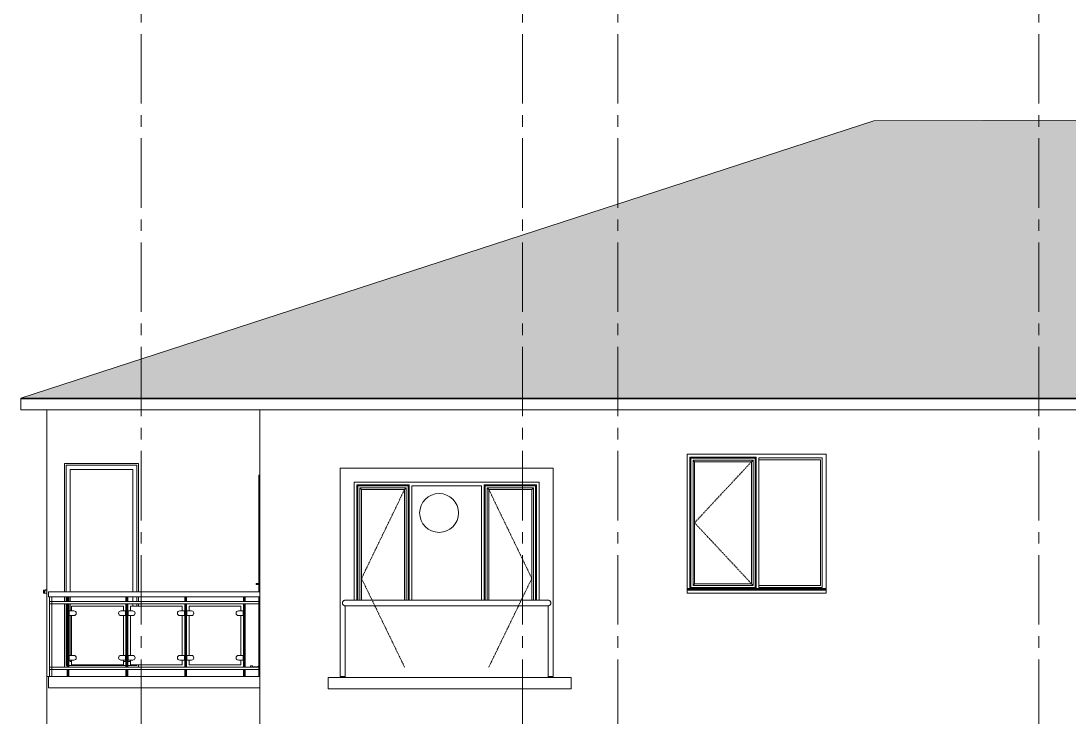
# Model space of a CAD drawing. Header units: millimetres. Extents: x 1373 to 40779, y 1939 to 6439.
# Drawn here: x 37641 to 38774, y 4732 to 5484 of the extents above; entities that cross this region are included whole.
import ezdxf

# ---------------------------------------------------------------- set-up
doc = ezdxf.new("R2010")
doc.units = ezdxf.units.MM
doc.linetypes.add('Center', pattern=[3, 1.2, -0.6, 0.6, -0.6])
doc.linetypes.add('IMPORT-CENTER2', pattern=[112.5, 75, -12.5, 12.5, -12.5])
for name, color, linetype, lineweight in [('A-DOOR', 31, 'Continuous', 18), ('A-DOOR-FRAM', 31, 'Continuous', 18), ('A-FLOR', 192, 'Continuous', 30), ('A-FLOR-HRAL', 11, 'Continuous', 18), ('A-GLAZ', 151, 'Continuous', 18), ('A-ROOF', 132, 'Continuous', 18), ('A-ROOF-PATT', 132, 'Continuous', 18), ('A-WALL', 20, 'Continuous', 9), ('S-GRID', 252, 'IMPORT-CENTER2', 5)]:
    doc.layers.add(name, color=color, linetype=linetype, lineweight=lineweight)
doc.layers.add('Çember', color=7, linetype='Continuous')

# ---------------------------------------------------------------- blocks, each defined once
blk = doc.blocks.new('_MB_KAPI_CAMLI_B - _m_kapı_80_camlı-V60-ÖN GÖRÜNÜŞ')
at = {"layer": 'A-DOOR'}
for p, q in [((-878.5, 1100.7), (-880, 1100.7)), ((-880, 1099.3), (-878.5, 1099.3)), ((-878.5, 1101.2), (-878.5, 1100)), ((-878.5, 1100), (-878.5, 1098.8)), ((-885.4, 1011.5), (-887.4, 1011.5)), ((-887.4, 1010.2), (-887.4, 1011.5)), ((-885.4, 1010.2), (-885.4, 1011.5)), ((-879.6, 1010.5), (-885.4, 1010.5)), ((-879.6, 1010.2), (-879.6, 1010.5)), ((-879.2, 1010.8), (-879.2, 1010.2))]:
    blk.add_line(p, q, dxfattribs=at)
at = {"layer": 'A-DOOR', "flags": 128}
for points in [[(-880, 1100.7), (-880, 1100.7), (-880, 1100.7), (-880.1, 1100.7), (-880.1, 1100.7), (-880.2, 1100.7), (-880.2, 1100.7), (-880.2, 1100.7), (-880.3, 1100.7), (-880.3, 1100.7), (-880.4, 1100.7), (-880.4, 1100.7), (-880.4, 1100.7), (-880.5, 1100.7), (-880.5, 1100.7), (-880.5, 1100.7), (-880.6, 1100.7), (-880.6, 1100.7), (-880.6, 1100.7), (-880.7, 1100.7), (-880.7, 1100.7), (-880.7, 1100.7), (-880.7, 1100.7), (-880.8, 1100.7), (-880.8, 1100.7), (-880.8, 1100.7), (-880.8, 1100.7), (-880.8, 1100.7), (-880.9, 1100.7), (-880.9, 1100.7), (-880.9, 1100.7), (-880.9, 1100.7), (-880.9, 1100.7), (-880.9, 1100.7), (-880.9, 1100.7), (-880.9, 1100.7), (-881, 1100.7), (-881, 1100.7), (-881, 1100.7), (-881, 1100.7)], [(-881, 1099.3), (-881, 1099.3), (-881, 1099.3), (-881, 1099.3), (-881, 1099.3), (-880.9, 1099.3), (-880.9, 1099.3), (-880.9, 1099.3), (-880.9, 1099.3), (-880.9, 1099.3), (-880.9, 1099.3), (-880.9, 1099.3), (-880.9, 1099.3), (-880.8, 1099.3), (-880.8, 1099.3), (-880.8, 1099.3), (-880.8, 1099.3), (-880.7, 1099.3), (-880.7, 1099.3), (-880.7, 1099.3), (-880.7, 1099.3), (-880.6, 1099.3), (-880.6, 1099.3), (-880.6, 1099.3), (-880.5, 1099.3), (-880.5, 1099.3), (-880.5, 1099.3), (-880.4, 1099.3), (-880.4, 1099.3), (-880.4, 1099.3), (-880.3, 1099.3), (-880.3, 1099.3), (-880.3, 1099.3), (-880.2, 1099.3), (-880.2, 1099.3), (-880.1, 1099.3), (-880.1, 1099.3), (-880.1, 1099.3), (-880, 1099.3), (-880, 1099.3), (-880, 1099.3)], [(-879.6, 1010.5), (-879.6, 1010.5), (-879.6, 1010.5), (-879.6, 1010.5), (-879.5, 1010.5), (-879.5, 1010.5), (-879.5, 1010.5), (-879.5, 1010.5), (-879.5, 1010.5), (-879.4, 1010.6), (-879.4, 1010.6), (-879.4, 1010.6), (-879.4, 1010.6), (-879.4, 1010.6), (-879.3, 1010.6), (-879.3, 1010.6), (-879.3, 1010.6), (-879.3, 1010.7), (-879.3, 1010.7), (-879.3, 1010.7), (-879.3, 1010.7), (-879.2, 1010.7), (-879.2, 1010.7), (-879.2, 1010.7), (-879.2, 1010.8), (-879.2, 1010.8), (-879.2, 1010.8), (-879.2, 1010.8)], [(-879.2, 1010.8), (-879.2, 1010.9), (-879.1, 1010.9), (-879.1, 1011), (-879, 1011.1), (-879, 1011.2), (-879, 1011.2), (-878.9, 1011.3), (-878.8, 1011.3), (-878.8, 1011.4), (-878.7, 1011.5), (-878.7, 1011.5), (-878.6, 1011.6), (-878.6, 1011.6), (-878.5, 1011.7), (-878.4, 1011.7), (-878.4, 1011.7)]]:
    blk.add_lwpolyline(points, dxfattribs=at)
at = {"layer": 'A-DOOR'}
for start, end in [(150, 180), (180, 210), (75, 120), (240, 285)]:
    blk.add_arc((-881, 1100), 0.7, start, end, dxfattribs=at)
at = {"layer": 'A-DOOR-FRAM'}
for p, q in [((-878.4, 1091.4), (-878.4, 1217.5)), ((-877.4, 1217.5), (-878.4, 1217.5)), ((-878.4, 1081.4), (-878.4, 1086.4)), ((-878.4, 1010.2), (-878.4, 1078.7)), ((-878.4, 1000), (-878.4, 1007.6))]:
    blk.add_line(p, q, dxfattribs=at)

msp = doc.modelspace()

# ---------------------------------------------------------------- hatches: boundary and pattern name
at = {"layer": 'A-ROOF-PATT'}
h = msp.add_hatch(dxfattribs=at)
h.set_pattern_fill('FP_27', color=256, style=0, pattern_type=2)
h.set_pattern_definition([(0, (38776.667, 5361.478), (64.77, 9.419), [15.24, -12.7, 17.78, -7.62, -33.02]), (0, (38776.667, 5361.478), (64.77, 9.419), [-53.34, 22.86, -10.16]), (0, (38791.907, 5361.87), (64.77, 9.419), [12.7, -48.26, 10.16, -15.24]), (0, (38822.387, 5360.889), (64.77, 9.419), [7.62, -78.74]), (90, (38776.667, 5361.478), (-21.59, 9.419), [9.026, -28.649]), (90, (38791.907, 5361.478), (-21.59, 9.419), [8.83, -28.845]), (90, (38804.607, 5361.478), (-21.59, 9.419), [8.241, -29.434]), (90, (38822.387, 5360.889), (-21.59, 9.419), [9.026, -28.649]), (90, (38830.007, 5360.889), (-21.59, 9.419), [9.026, -28.649]), (90, (38852.867, 5361.478), (-21.59, 9.419), [8.634, -29.041])])
h.paths.add_polyline_path([(39352.5, 5076.4), (40076.6, 5076.4), (39105.2, 5378.6), (38821.6, 5376.5), (38562.6, 5375.7), (37641.3, 5076.4), (39253.6, 5076.4)])

# ---------------------------------------------------------------- linework, layer by layer
at = {"layer": 'A-FLOR', "color": 1, "lineweight": 20}
for p, q in [((37671, 4775.8), (37899.3, 4775.8)), ((37671, 4775.8), (37671, 4763.8)), ((37899.3, 4763.8), (37671, 4763.8))]:
    msp.add_line(p, q, dxfattribs=at)
at = {"layer": 'A-FLOR-HRAL'}
for p, q in [((37671, 4867.2), (37899.3, 4867.2)), ((37671, 4867.2), (37671, 4862.1)), ((37671, 4862.1), (37899.3, 4862.1)), ((37672.3, 4862.1), (37672.3, 4775.8)), ((37674.8, 4775.8), (37674.8, 4862.1)), ((37691.2, 4857.2), (37691.2, 4862.1)), ((37693.1, 4862.1), (37693.1, 4857.2)), ((37754.7, 4857.2), (37754.7, 4862.1)), ((37756.6, 4862.1), (37756.6, 4857.2)), ((37818.2, 4857), (37818.2, 4862.1)), ((37820.1, 4862.1), (37820.1, 4857)), ((37881.7, 4857.2), (37881.7, 4862.1)), ((37883.6, 4862.1), (37883.6, 4857.2)), ((37898.4, 4775.8), (37898.4, 4862.1)), ((37672.3, 4857), (37898.4, 4857)), ((37672.3, 4857), (37672.3, 4854.5)), ((37672.3, 4854.5), (37898.4, 4854.5)), ((37691.2, 4785.9), (37691.2, 4854.5)), ((37693.1, 4854.5), (37693.1, 4785.9)), ((37698.5, 4846.9), (37693.5, 4846.9)), ((37693.5, 4846.9), (37693.5, 4841.8)), ((37751.9, 4852), (37696, 4852)), ((37696, 4852), (37696, 4846.9)), ((37754.4, 4846.9), (37749.3, 4846.9)), ((37751.9, 4846.9), (37751.9, 4852)), ((37754.4, 4841.8), (37754.4, 4846.9)), ((37754.7, 4785.9), (37754.7, 4854.5)), ((37756.6, 4854.5), (37756.6, 4785.9)), ((37762, 4846.9), (37757, 4846.9)), ((37757, 4846.9), (37757, 4841.8)), ((37815.4, 4852), (37759.5, 4852)), ((37759.5, 4852), (37759.5, 4846.9)), ((37817.9, 4846.9), (37812.8, 4846.9)), ((37815.4, 4846.9), (37815.4, 4852)), ((37817.9, 4841.8), (37817.9, 4846.9)), ((37818.2, 4785.9), (37818.2, 4854.5)), ((37820.1, 4854.5), (37820.1, 4785.9)), ((37825.5, 4846.9), (37820.5, 4846.9)), ((37820.5, 4846.9), (37820.5, 4841.8)), ((37878.9, 4852), (37823, 4852)), ((37823, 4852), (37823, 4846.9)), ((37881.4, 4846.9), (37876.3, 4846.9)), ((37878.9, 4846.9), (37878.9, 4852)), ((37881.4, 4841.8), (37881.4, 4846.9)), ((37881.7, 4785.9), (37881.7, 4854.5)), ((37883.6, 4854.5), (37883.6, 4785.9)), ((37693.5, 4841.8), (37698.5, 4841.8)), ((37696, 4841.8), (37696, 4798.6)), ((37749.3, 4841.8), (37754.4, 4841.8)), ((37751.9, 4798.6), (37751.9, 4841.8)), ((37757, 4841.8), (37762, 4841.8)), ((37759.5, 4841.8), (37759.5, 4798.6)), ((37812.8, 4841.8), (37817.9, 4841.8)), ((37815.4, 4798.6), (37815.4, 4841.8)), ((37820.5, 4841.8), (37825.5, 4841.8)), ((37823, 4841.8), (37823, 4798.6)), ((37876.3, 4841.8), (37881.4, 4841.8)), ((37878.9, 4798.6), (37878.9, 4841.8)), ((37698.5, 4798.6), (37693.5, 4798.6)), ((37693.5, 4798.6), (37693.5, 4793.5)), ((37693.5, 4793.5), (37698.5, 4793.5)), ((37696, 4793.5), (37696, 4788.5)), ((37754.4, 4798.6), (37749.3, 4798.6)), ((37749.3, 4793.5), (37754.4, 4793.5)), ((37751.9, 4788.5), (37751.9, 4793.5)), ((37754.4, 4793.5), (37754.4, 4798.6)), ((37762, 4798.6), (37757, 4798.6)), ((37757, 4798.6), (37757, 4793.5)), ((37757, 4793.5), (37762, 4793.5)), ((37759.5, 4793.5), (37759.5, 4788.5)), ((37817.9, 4798.6), (37812.8, 4798.6)), ((37812.8, 4793.5), (37817.9, 4793.5)), ((37815.4, 4788.5), (37815.4, 4793.5)), ((37817.9, 4793.5), (37817.9, 4798.6)), ((37825.5, 4798.6), (37820.5, 4798.6)), ((37820.5, 4798.6), (37820.5, 4793.5)), ((37820.5, 4793.5), (37825.5, 4793.5)), ((37823, 4793.5), (37823, 4788.5)), ((37881.4, 4798.6), (37876.3, 4798.6)), ((37876.3, 4793.5), (37881.4, 4793.5)), ((37878.9, 4788.5), (37878.9, 4793.5)), ((37881.4, 4793.5), (37881.4, 4798.6)), ((37672.3, 4785.9), (37898.4, 4785.9)), ((37672.3, 4785.9), (37672.3, 4783.4)), ((37672.3, 4783.4), (37898.4, 4783.4)), ((37691.2, 4775.8), (37691.2, 4783.4)), ((37693.1, 4783.4), (37693.1, 4775.8)), ((37696, 4788.5), (37751.9, 4788.5)), ((37754.7, 4775.8), (37754.7, 4783.4)), ((37756.6, 4783.4), (37756.6, 4775.8)), ((37759.5, 4788.5), (37815.4, 4788.5)), ((37818.2, 4775.8), (37818.2, 4783.4)), ((37820.1, 4783.4), (37820.1, 4775.8)), ((37823, 4788.5), (37878.9, 4788.5)), ((37881.7, 4775.8), (37881.7, 4783.4)), ((37883.6, 4783.4), (37883.6, 4775.8))]:
    msp.add_line(p, q, dxfattribs=at)
at = {"layer": 'A-FLOR-HRAL', "linetype": 'Continuous'}
for p, q in [((37692.2, 4857.1), (37692.2, 4862.1)), ((37755.7, 4857.1), (37755.7, 4862.1)), ((37819.2, 4857), (37819.2, 4862.1)), ((37882.7, 4857.1), (37882.7, 4862.1)), ((37692.2, 4785.9), (37692.2, 4854.5)), ((37755.7, 4785.9), (37755.7, 4854.5)), ((37819.2, 4785.9), (37819.2, 4854.5)), ((37882.7, 4785.9), (37882.7, 4854.5)), ((37692.2, 4775.8), (37692.2, 4783.4)), ((37755.7, 4775.8), (37755.7, 4783.4)), ((37819.2, 4775.8), (37819.2, 4783.4)), ((37882.7, 4775.8), (37882.7, 4783.4))]:
    msp.add_line(p, q, dxfattribs=at)
at = {"layer": 'A-FLOR-HRAL'}
for centre, start, end in [((37698.5, 4844.3), 270, 90), ((37749.3, 4844.3), 90, 270), ((37762, 4844.3), 270, 90), ((37812.8, 4844.3), 90, 270), ((37825.5, 4844.3), 270, 90), ((37876.3, 4844.3), 90, 270), ((37698.5, 4796.1), 270, 90), ((37749.3, 4796.1), 90, 270), ((37762, 4796.1), 270, 90), ((37812.8, 4796.1), 90, 270), ((37825.5, 4796.1), 270, 90), ((37876.3, 4796.1), 90, 270)]:
    msp.add_arc(centre, 2.54, start, end, dxfattribs=at)
at = {"layer": 'A-GLAZ'}
for p, q in [((37768.3, 5005.8), (37688.3, 5005.8)), ((37688.3, 5005.8), (37688.3, 4867.2)), ((37768.3, 4867.2), (37768.3, 5005.8)), ((38364, 4871.1), (38364, 5012.8)), ((38365.1, 5011.7), (38364, 5012.8)), ((38364, 5012.8), (38435.5, 5012.8)), ((38365.1, 4872.1), (38365.1, 5011.7)), ((38434.4, 5011.7), (38365.1, 5011.7)), ((38369, 5007.8), (38367.3, 5009.5)), ((38367.3, 5009.5), (38367.3, 4874.3)), ((38432.3, 5009.5), (38367.3, 5009.5)), ((38369, 5007.8), (38369, 4876.1)), ((38430.5, 5007.8), (38369, 5007.8)), ((38432.3, 5009.5), (38430.5, 5007.8)), ((38430.5, 4876.1), (38430.5, 5007.8)), ((38432.3, 4874.3), (38432.3, 5009.5)), ((38435.5, 5012.8), (38434.4, 5011.7)), ((38434.4, 5011.7), (38434.4, 4872.1)), ((38435.5, 5012.8), (38435.5, 4871.1)), ((38438.5, 4872.1), (38438.5, 5011.8)), ((38438.5, 5011.8), (38507, 5011.8)), ((38438.5, 5009.8), (38438.5, 5011.8)), ((38507, 5011.8), (38438.5, 5011.8)), ((38505, 5009.8), (38438.5, 5009.8)), ((38505, 5009.8), (38505, 4874.1)), ((38507, 5011.8), (38507, 4872.1)), ((38507, 4872.1), (38507, 5011.8)), ((37690.2, 4867.2), (37690.2, 5003.9)), ((37690.2, 5003.9), (37766.4, 5003.9)), ((37694.6, 4867.2), (37694.6, 4999.5)), ((37694.6, 4999.5), (37762, 4999.5)), ((37762, 4999.5), (37762, 4867.2)), ((37766.4, 5003.9), (37766.4, 4867.2)), ((38216.2, 5000.8), (37986.2, 5000.8)), ((37986.2, 5000.8), (37986.2, 4775.8)), ((38216.2, 4775.8), (38216.2, 5000.8)), ((38001.2, 4858.3), (38001.2, 4985.8)), ((38001.2, 4985.8), (38201.2, 4985.8)), ((38004.2, 4858.3), (38004.2, 4982.8)), ((38005.2, 4981.7), (38004.2, 4982.8)), ((38004.2, 4982.8), (38060.7, 4982.8)), ((38060.7, 4982.8), (38059.6, 4981.7)), ((38060.7, 4982.8), (38060.7, 4858.3)), ((38063.7, 4858.3), (38063.7, 4981.8)), ((38063.7, 4981.8), (38138.7, 4981.8)), ((38138.7, 4981.8), (38138.7, 4858.3)), ((38141.7, 4982.8), (38198.2, 4982.8)), ((38141.7, 4858.3), (38141.7, 4982.8)), ((38141.7, 4982.8), (38142.8, 4981.6)), ((38197, 4981.6), (38198.2, 4982.8)), ((38198.2, 4982.8), (38198.2, 4858.3)), ((38201.2, 4985.8), (38201.2, 4858.3)), ((38005.2, 4858.3), (38005.2, 4981.7)), ((38059.6, 4981.7), (38005.2, 4981.7)), ((38009.2, 4977.8), (38007.4, 4979.5)), ((38007.4, 4979.5), (38007.4, 4858.3)), ((38057.4, 4979.5), (38007.4, 4979.5)), ((38009.2, 4977.8), (38009.2, 4858.3)), ((38055.7, 4977.8), (38009.2, 4977.8)), ((38057.4, 4979.5), (38055.7, 4977.8)), ((38055.7, 4858.3), (38055.7, 4977.8)), ((38057.4, 4858.3), (38057.4, 4979.5)), ((38059.6, 4981.7), (38059.6, 4858.3)), ((38142.8, 4981.6), (38197, 4981.6)), ((38142.8, 4981.6), (38142.8, 4858.3)), ((38195, 4979.6), (38144.8, 4979.6)), ((38144.8, 4858.3), (38144.8, 4979.6)), ((38144.8, 4979.6), (38146.7, 4977.8)), ((38193.2, 4977.8), (38146.7, 4977.8)), ((38146.7, 4977.8), (38146.7, 4858.3)), ((38193.2, 4977.8), (38195, 4979.6)), ((38193.2, 4858.3), (38193.2, 4977.8)), ((38195, 4858.3), (38195, 4979.6)), ((38197, 4981.6), (38197, 4858.3)), ((37669.3, 4869.7), (37665.6, 4869.1)), ((37665.6, 4869.1), (37665.6, 4865.8)), ((38361, 4870.9), (38511, 4870.9)), ((38511, 4870.7), (38361, 4870.7)), ((38511, 4870.2), (38361, 4870.2)), ((38361, 4869.1), (38361, 4869.7)), ((38361, 4865.8), (38361, 4869.1)), ((38511, 4869.1), (38361, 4869.1)), ((38365.1, 4872.1), (38364, 4871.1)), ((38435.5, 4871.1), (38364, 4871.1)), ((38434.4, 4872.1), (38365.1, 4872.1)), ((38369, 4876.1), (38367.3, 4874.3)), ((38367.3, 4874.3), (38432.3, 4874.3)), ((38369, 4876.1), (38430.5, 4876.1)), ((38430.5, 4876.1), (38432.3, 4874.3)), ((38434.4, 4872.1), (38435.5, 4871.1)), ((38505, 4874.1), (38438.5, 4874.1)), ((38438.5, 4874.1), (38438.5, 4872.1)), ((38507, 4872.1), (38438.5, 4872.1)), ((38438.5, 4872.1), (38507, 4872.1)), ((38511, 4869.7), (38511, 4869.1)), ((38511, 4869.1), (38511, 4865.8)), ((37665.6, 4865.8), (37666.8, 4865.8)), ((37666.8, 4868.3), (37669.3, 4868.3)), ((37666.8, 4868.3), (37666.8, 4865.8)), ((37669.3, 4865.8), (37666.8, 4865.8)), ((37688.3, 4862.1), (37688.3, 4857.2)), ((37690.2, 4857.2), (37690.2, 4862.1)), ((37694.6, 4857.2), (37694.6, 4862.1)), ((37762, 4862.1), (37762, 4857.2)), ((37766.4, 4862.1), (37766.4, 4857.2)), ((37768.3, 4857.2), (37768.3, 4862.1)), ((38210.7, 4858.3), (37991.6, 4858.3)), ((38511, 4865.8), (38361, 4865.8)), ((37688.3, 4854.5), (37688.3, 4785.9)), ((37690.2, 4787.7), (37690.2, 4854.5)), ((37694.6, 4846.9), (37694.6, 4854.5)), ((37762, 4854.5), (37762, 4852)), ((37766.4, 4854.5), (37766.4, 4852)), ((37768.3, 4852), (37768.3, 4854.5)), ((37991.6, 4852.4), (37991.6, 4774.8)), ((37991.6, 4852.3), (38210.7, 4852.3)), ((38210.7, 4852.4), (38210.7, 4774.8)), ((37694.6, 4798.6), (37694.6, 4841.8)), ((37694.6, 4792.1), (37694.6, 4793.5)), ((37696, 4792.1), (37694.6, 4792.1)), ((37754.7, 4792.1), (37751.9, 4792.1)), ((37759.5, 4792.1), (37756.6, 4792.1)), ((37691.2, 4787.7), (37690.2, 4787.7)), ((37754.7, 4787.7), (37693.1, 4787.7)), ((37766.4, 4787.7), (37756.6, 4787.7)), ((37766.4, 4788.5), (37766.4, 4787.7)), ((37768.3, 4785.9), (37768.3, 4788.5)), ((37973.2, 4774.8), (38235.7, 4774.8)), ((37973.2, 4762.8), (37973.2, 4774.8)), ((37986.2, 4775.8), (37991.6, 4775.8)), ((38210.7, 4775.8), (38216.2, 4775.8)), ((38235.7, 4762.8), (38235.7, 4774.8)), ((38235.7, 4762.8), (37973.2, 4762.8))]:
    msp.add_line(p, q, dxfattribs=at)
at = {"layer": 'A-GLAZ', "linetype": 'Center'}
for p, q in [((38430.5, 5007.8), (38369, 4941.9)), ((38055.7, 4977.8), (38009.2, 4881.9)), ((38146.7, 4977.8), (38193.2, 4881.9)), ((38430.5, 4876.1), (38369, 4941.9)), ((38055.7, 4786.1), (38009.2, 4881.9)), ((38146.7, 4786.1), (38193.2, 4881.9))]:
    msp.add_line(p, q, dxfattribs=at)
at = {"layer": 'A-GLAZ'}
for points, knots in [([(37991.6, 4858.3), (37991.5, 4858.3), (37991.4, 4858.3), (37991.2, 4858.3), (37991, 4858.2), (37990.8, 4858.2), (37990.6, 4858.1), (37990.4, 4858.1), (37990.3, 4858), (37990.1, 4857.9), (37989.9, 4857.8), (37989.7, 4857.6), (37989.5, 4857.5), (37989.3, 4857.3), (37989.2, 4857.1), (37989, 4856.8), (37988.8, 4856.4), (37988.6, 4855.9), (37988.6, 4855.6), (37988.6, 4855.3)], [0.5, 0.5, 0.5, 0.5, 0.5208333, 0.5416667, 0.5625, 0.5833333, 0.6041667, 0.625, 0.6458333, 0.6666667, 0.6875, 0.7083333, 0.75, 0.7708333, 0.7916667, 0.8333333, 0.875, 0.9166667, 1, 1, 1, 1]), ([(38210.7, 4858.3), (38210.8, 4858.3), (38210.9, 4858.3), (38211.1, 4858.3), (38211.3, 4858.2), (38211.5, 4858.2), (38211.7, 4858.1), (38211.9, 4858.1), (38212.1, 4858), (38212.2, 4857.9), (38212.4, 4857.8), (38212.6, 4857.6), (38212.8, 4857.5), (38213, 4857.3), (38213.2, 4857.1), (38213.3, 4856.8), (38213.5, 4856.4), (38213.7, 4855.9), (38213.7, 4855.6), (38213.7, 4855.3)], [0.5, 0.5, 0.5, 0.5, 0.5208333, 0.5416667, 0.5625, 0.5833333, 0.6041667, 0.625, 0.6458333, 0.6666667, 0.6875, 0.7083333, 0.75, 0.7708333, 0.7916667, 0.8333333, 0.875, 0.9166667, 1, 1, 1, 1]), ([(37988.6, 4855.3), (37988.6, 4855), (37988.6, 4854.6), (37988.8, 4854.1), (37989, 4853.8), (37989.2, 4853.5), (37989.3, 4853.3), (37989.5, 4853.1), (37989.8, 4852.9), (37990, 4852.7), (37990.3, 4852.6), (37990.4, 4852.5), (37990.6, 4852.4), (37990.8, 4852.4), (37991, 4852.3), (37991.2, 4852.3), (37991.4, 4852.3), (37991.5, 4852.3), (37991.6, 4852.3)], [0, 0, 0, 0, 0.0833333, 0.125, 0.1666667, 0.2083333, 0.2291667, 0.25, 0.2916667, 0.3333333, 0.3541667, 0.375, 0.3958333, 0.4166667, 0.4375, 0.4583333, 0.4791667, 0.5, 0.5, 0.5, 0.5]), ([(38213.7, 4855.3), (38213.7, 4855), (38213.7, 4854.6), (38213.5, 4854.1), (38213.3, 4853.8), (38213.2, 4853.5), (38213, 4853.3), (38212.8, 4853.1), (38212.6, 4852.9), (38212.3, 4852.7), (38212.1, 4852.6), (38211.9, 4852.5), (38211.7, 4852.4), (38211.5, 4852.4), (38211.3, 4852.3), (38211.1, 4852.3), (38210.9, 4852.3), (38210.8, 4852.3), (38210.7, 4852.3)], [0, 0, 0, 0, 0.0833333, 0.125, 0.1666667, 0.2083333, 0.2291667, 0.25, 0.2916667, 0.3333333, 0.3541667, 0.375, 0.3958333, 0.4166667, 0.4375, 0.4583333, 0.4791667, 0.5, 0.5, 0.5, 0.5])]:
    msp.add_open_spline(points, degree=3, knots=knots, dxfattribs=at)
at = {"layer": 'A-ROOF'}
for p, q in [((38562.6, 5375.7), (37641.3, 5076.4)), ((38562.6, 5375.7), (38821.6, 5376.5)), ((37641.3, 5076.4), (40076.6, 5076.4)), ((37641.3, 5075.8), (37641.3, 5076.4)), ((37641.3, 5075.8), (40076.6, 5075.8)), ((37641.3, 5075.8), (37641.3, 5063.8)), ((40076.6, 5063.8), (37641.3, 5063.8))]:
    msp.add_line(p, q, dxfattribs=at)
at = {"layer": 'A-WALL'}
for p, q in [((37669.3, 3875.8), (37669.3, 5063.8)), ((37899.3, 3875.8), (37899.3, 5063.8)), ((38361, 4869.7), (38361, 5015.8)), ((38361, 5015.8), (38511, 5015.8)), ((38511, 5015.8), (38511, 4869.7)), ((37688.3, 5005.8), (37688.3, 4867.2)), ((37688.3, 5005.8), (37768.3, 5005.8)), ((37768.3, 5005.8), (37768.3, 4867.2)), ((37688.3, 4862.1), (37688.3, 4857.2)), ((37768.3, 4862.1), (37768.3, 4857.2)), ((37688.3, 4854.5), (37688.3, 4785.9)), ((37768.3, 4854.5), (37768.3, 4852)), ((37768.3, 4788.5), (37768.3, 4785.9)), ((37669.3, 4775.8), (37671, 4775.8))]:
    msp.add_line(p, q, dxfattribs=at)
at = {"layer": 'S-GRID', "lineweight": 18}
for p, q in [((37771.3, 2694.4), (37771.3, 5588.9)), ((38183, 2694.4), (38183, 5588.9)), ((38286, 2694.4), (38286, 5588.9)), ((38741, 2694.4), (38741, 5588.9))]:
    msp.add_line(p, q, dxfattribs=at)
at = {"layer": 'Çember', "color": 1, "linetype": 'Continuous', "lineweight": 5}
msp.add_circle((38093, 4952.5), 21, dxfattribs=at)

# ---------------------------------------------------------------- block references
at = {"layer": 'A-DOOR'}
msp.add_blockref('_MB_KAPI_CAMLI_B - _m_kapı_80_camlı-V60-ÖN GÖRÜNÜŞ', (38776.7, 3775.8), dxfattribs=at)

doc.saveas('drawing.dxf')
